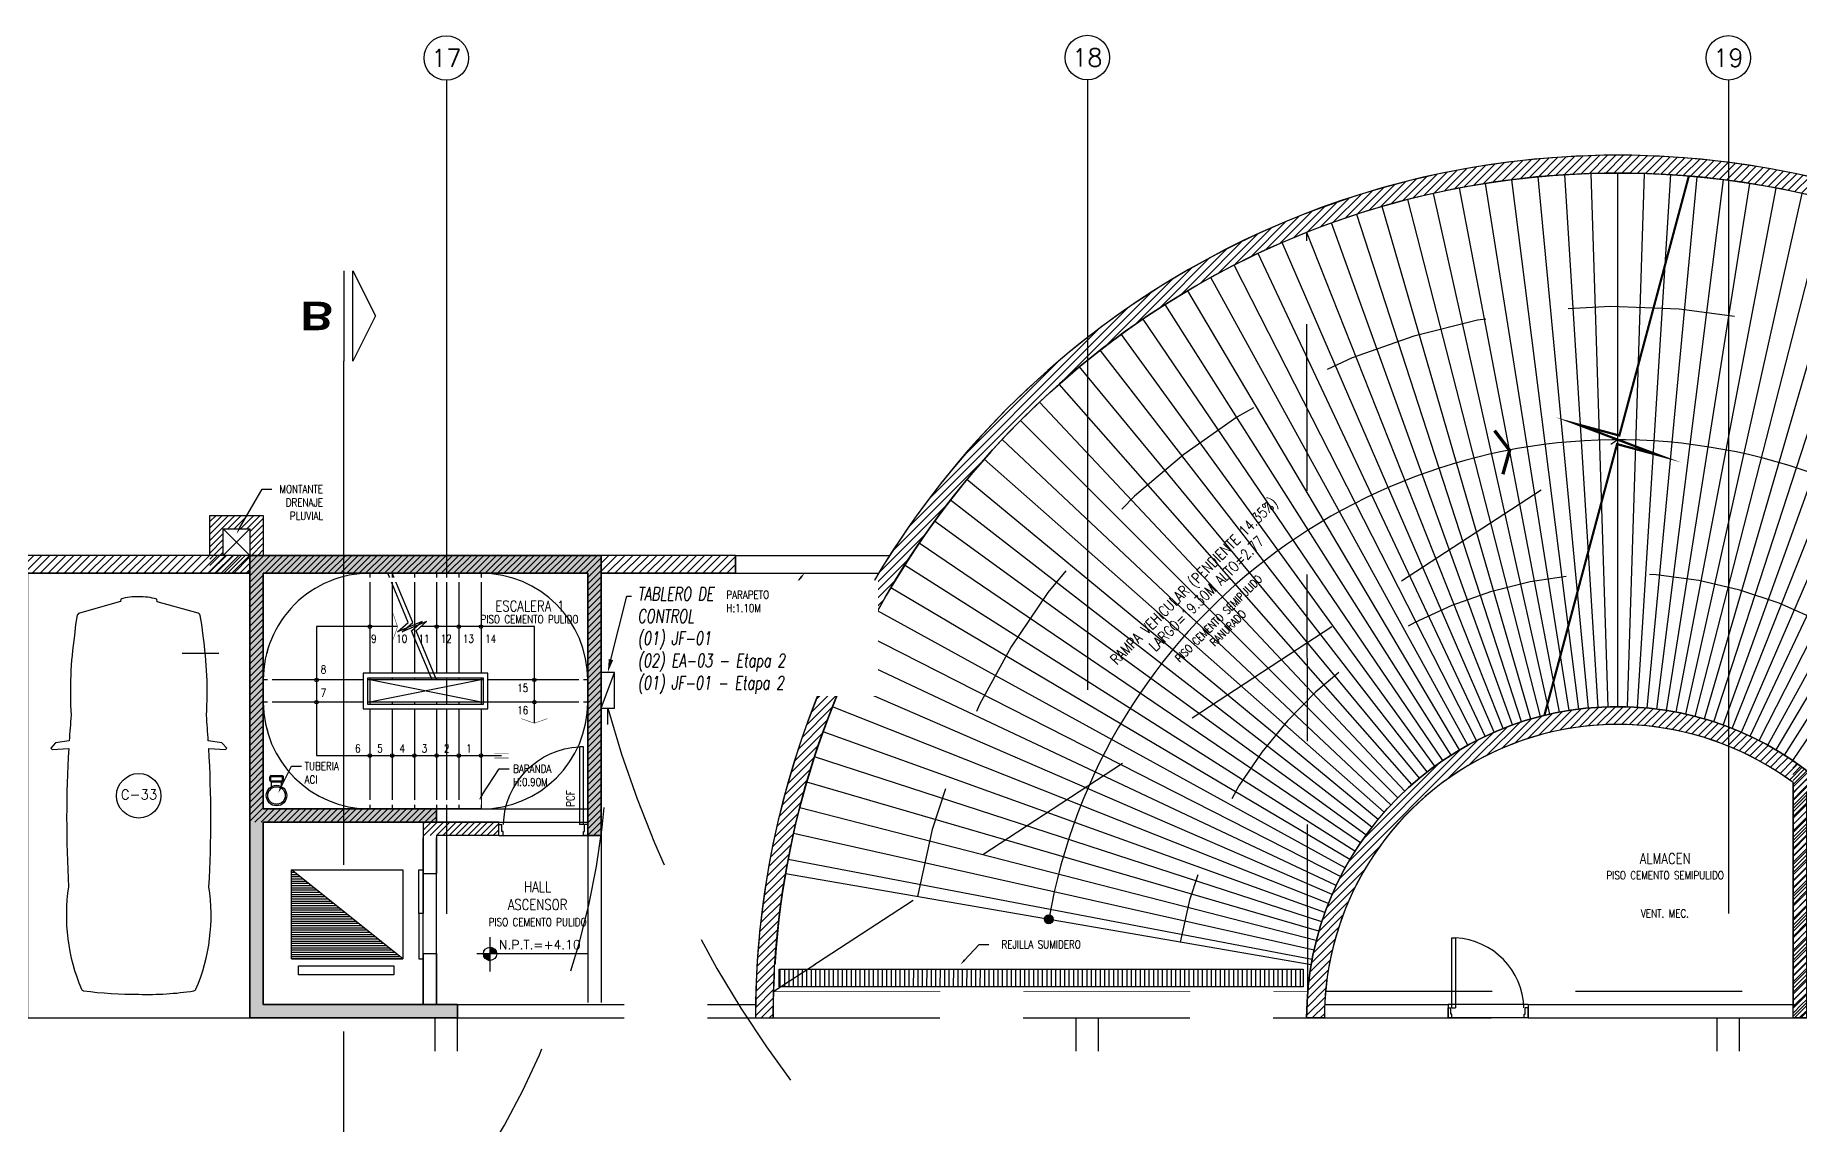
# Model space of a CAD drawing. Extents: x 226317 to 226469, y 8188101 to 8188260.
# Drawn here: x 226437.58 to 226457.42, y 8188161.71 to 8188173.96 of the extents above; entities that cross this region are included whole.
import ezdxf
from ezdxf import colors
from ezdxf.entities.mleader import LeaderData, LeaderLine
from ezdxf.enums import TextEntityAlignment as Align
from ezdxf.math import Vec2, Vec3

# ---------------------------------------------------------------- set-up
doc = ezdxf.new("R2010")
doc.units = 0
doc.header["$LTSCALE"] = 15
doc.set_wipeout_variables(frame=1)
for name, pattern in [('CENTER', [2, 1.25, -0.25, 0.25, -0.25]), ('HIDDEN2', [0.1875, 0.125, -0.0625]), ('PHANTOM', [2.5, 1.25, -0.25, 0.25, -0.25, 0.25, -0.25]), ('PHANTOM2', [1.25, 0.625, -0.125, 0.125, -0.125, 0.125, -0.125])]:
    doc.linetypes.add(name, pattern=pattern)
doc.layers.get('0').update_dxf_attribs({"color": 250})
for name, color, linetype in [('A-BARANDAS', 250, 'Continuous'), ('A-EJES', 250, 'PHANTOM'), ('A-EQUIPAMIENTO', 250, 'Continuous'), ('A-ESTRUCTURA-HATCH', 250, 'Continuous'), ('A-ESTRUCTURA-MUROS', 252, 'Continuous'), ('A-ESTRUCTURA-VIGAS', 250, 'HIDDEN2'), ('A-HATCH', 250, 'Continuous'), ('A-LINEAS', 250, 'Continuous'), ('A-MOBILIARIO', 250, 'Continuous'), ('A-MURO BAJO', 250, 'Continuous'), ('A-NIVELES-NPT', 252, 'Continuous'), ('A-NUMERO ESTAC', 250, 'Continuous'), ('A-PROYECCIONES', 250, 'HIDDEN2'), ('A-PUERTAS', 250, 'Continuous'), ('A-TEXTO-ACABADO PISO', 250, 'Continuous'), ('A-TEXTO-AMBIENTES', 252, 'Continuous'), ('A-TEXTO-INDICACIONES', 250, 'Continuous'), ('A_50_CortesElev', 250, 'CENTER'), ('L4 Linea mediana', 191, 'Continuous'), ('L5 Linea mediana segmentada', 191, 'HIDDEN2'), ('L6 Linea fina', 141, 'Continuous'), ('MURO CF 120', 250, 'Continuous'), ('MURO CF 60', 250, 'Continuous')]:
    doc.layers.add(name, color=color, linetype=linetype)
doc.layers.add('A-ESTRUCTURA-PLACAS', color=252, linetype='Continuous', lineweight=35)
doc.layers.add('A-MUROS', color=252, linetype='Continuous', lineweight=30)
doc.styles.add('JNV ING', font='romans.shx', dxfattribs={"width": 0.7, "oblique": 8, "height": 0.15})
doc.styles.add('R160-75', font='ariblk.ttf', dxfattribs={"height": 0.6})
doc.styles.add('R80', font='romans.shx', dxfattribs={"width": 0.8, "oblique": 15, "height": 0.1})
doc.styles.add('ROMANS', font='romans.shx', dxfattribs={"width": 0.8})
doc.styles.add('TXT_COTAS', font='romans.shx', dxfattribs={"width": 0.8})
pattern_1 = [(45, (1.79346, -0.002236), (-0.03535533905933, 0.03535533905933), [])]
pattern_2 = [(45, (226441.93555, 8188203.057414), (-0.03535534, 0.03535534), [])]

# ---------------------------------------------------------------- blocks, each defined once
blk = doc.blocks.new('d')
for p, q in [((1.319, 3.242), (3.581, 8.799)), ((1.374, 3.219), (3.729, 8.737, 0)), ((1.475, 3.175), (4.002, 8.616, 0)), ((1.574, 3.127), (4.271, 8.486, 0)), ((1.671, 3.076), (4.535, 8.348, 0)), ((1.767, 3.022), (4.795, 8.201, 0)), ((1.861, 2.965), (5.05, 8.046, 0)), ((1.953, 2.905), (5.3, 7.884, 0)), ((2.043, 2.842), (5.545, 7.713, 0)), ((2.132, 2.777), (5.785, 7.535, 0)), ((2.218, 2.708), (6.019, 7.35, 0)), ((2.302, 2.637), (6.247, 7.157, 0)), ((2.383, 2.564), (6.469, 6.958, 0)), ((2.463, 2.488), (6.684, 6.751, 0)), ((2.54, 2.409), (6.893, 6.538, 0)), ((2.614, 2.328), (7.095, 6.318, 0)), ((2.686, 2.245), (7.29, 6.092, 0)), ((2.755, 2.159), (7.477, 5.86, 0)), ((2.822, 2.072), (7.658, 5.622, 0)), ((2.885, 1.982), (7.83, 5.379, 0)), ((2.946, 1.89), (7.996, 5.13, 0)), ((3.004, 1.797), (8.153, 4.877, 0)), ((3.059, 1.702), (8.302, 4.618, 0)), ((3.111, 1.605), (8.443, 4.355, 0)), ((3.16, 1.506), (8.576, 4.088, 0)), ((3.206, 1.406), (8.7, 3.816, 0)), ((3.248, 1.305), (8.815, 3.541, 0)), ((3.288, 1.202), (8.922, 3.263, 0)), ((3.324, 1.098), (9.02, 2.981, 0)), ((3.357, 0.993), (9.109, 2.696, 0)), ((3.386, 0.887), (9.19, 2.409, 0)), ((3.412, 0.781), (9.261, 2.119, 0)), ((3.435, 0.673), (9.323, 1.827, 0)), ((3.455, 0.565), (9.375, 1.533, 0)), ((3.471, 0.456), (9.419, 1.238, 0)), ((3.483, 0.347), (9.453, 0.941, 0)), ((3.492, 0.237), (9.478, 0.644, 0)), ((3.498, 0.127), (9.494, 0.346, 0)), ((3.5, 0.018), (9.5, 0.047, 0)), ((3.499, -0.092), (9.497, -0.251, 0)), ((3.487, -0.312), (9.462, -0.847, 0)), ((3.495, -0.202), (9.484, -0.549, 0)), ((3.46, -0.53), (9.39, -1.439, 0)), ((3.475, -0.421), (9.431, -1.144, 0)), ((3.42, -0.746), (9.281, -2.026, 0)), ((3.442, -0.639), (9.341, -1.733, 0)), ((3.366, -0.96), (9.136, -2.605, 0)), ((3.395, -0.854), (9.213, -2.317, 0)), ((3.299, -1.169), (8.954, -3.173, 0)), ((3.334, -1.065), (9.05, -2.89, 0)), ((3.219, -1.374), (8.737, -3.729, 0)), ((3.261, -1.272), (8.85, -3.453, 0)), ((3.127, -1.574), (8.486, -4.271, 0)), ((3.175, -1.475), (8.616, -4.002, 0)), ((3.022, -1.767), (8.201, -4.795, 0)), ((3.076, -1.671), (8.348, -4.535, 0)), ((2.905, -1.953), (7.884, -5.3, 0)), ((2.965, -1.861), (8.046, -5.05, 0)), ((2.777, -2.132), (7.535, -5.785, 0)), ((2.842, -2.043), (7.713, -5.545, 0)), ((2.637, -2.302), (7.157, -6.247, 0)), ((2.708, -2.218), (7.35, -6.019, 0)), ((2.409, -2.54), (6.538, -6.893, 0)), ((2.488, -2.463), (6.751, -6.684, 0)), ((2.564, -2.383), (6.958, -6.469, 0))]:
    blk.add_line(p, q)
blk = doc.blocks.new('*U80')
at = {"ltscale": 0.5}
blk.add_line((2.15, 4.097), (1.737, 4.097), dxfattribs=at)
blk.add_lwpolyline([(0, 0), (2.5, 0), (2.5, 5), (0, 5)], close=True, dxfattribs=at)
blk.add_lwpolyline([(2.038, 3.029), (2.225, 3.018), (2.239, 3.033), (2.186, 3.092), (2.032, 3.115, 0.005253), (2.011, 3.403, 0.053235), (1.973, 4.298), (1.96, 4.424), (1.941, 4.525), (1.936, 4.535, 0.218656), (1.917, 4.551), (1.456, 4.68), (1.452, 4.708, 0.091554), (1.25, 4.734, 0.09162), (1.048, 4.709), (1.044, 4.682), (0.583, 4.552, 0.218656), (0.564, 4.536), (0.559, 4.527), (0.54, 4.425), (0.527, 4.3, 0.053235), (0.489, 3.404, 0.005253), (0.468, 3.116), (0.314, 3.093), (0.261, 3.034), (0.275, 3.019), (0.462, 3.03, 0.028265), (0.46, 1.476, 0.139924), (0.605, 0.325, 0.272148), (0.629, 0.306, 0.035353), (1.25, 0.266, 0.045639), (1.869, 0.305, 0.272148), (1.893, 0.324, 0.139889), (2.04, 1.475, 0.028265)], format="xyb", close=True, dxfattribs=at)
blk = doc.blocks.new('EST P2')
at = {"layer": 'A-ESTRUCTURA-HATCH'}
h = blk.add_hatch(dxfattribs=at)
h.set_pattern_fill('ANSI31', color=256, scale=0.02)
h.set_pattern_definition([(45, (-226392.07709, -8188163.05961), (-0.04490128060535, 0.04490128060535), [])])
h.paths.add_polyline_path([(-3.61, 5.05), (-3.61, 4.85), (-44.785, 4.85), (-44.785, -0.15), (-46.99, -0.15), (-46.99, -11.15), (-3.61, -11.15), (-3.61, -11.4), (-47.24, -11.4), (-47.24, 0.15), (-45.035, 0.15), (-45.035, 5.05)])
h.paths.add_polyline_path([(5.876, 4.85), (5.876, 5.05), (35.53, 5.05), (35.53, 4.85)])
h.paths.add_polyline_path([(35.58, -11.15), (71.88, -11.15), (71.88, -11.4), (35.58, -11.4)])
h.paths.add_polyline_path([(-3.56, -11.15), (35.53, -11.15), (35.53, -11.4), (-3.56, -11.4)])
edge = h.paths.add_edge_path()
edge.add_arc((63.301, -0.15), 9.7, 360, 540)
edge.add_line((53.601, -0.15), (53.801, -0.15))
edge.add_arc((63.301, -0.15), 9.5, 0, 180, ccw=False)
edge.add_line((72.801, -0.15), (73.001, -0.15))
h.paths.add_polyline_path([(47.915, 5.05), (35.58, 5.05), (35.58, 4.85), (47.915, 4.85)])
edge = h.paths.add_edge_path()
edge.add_arc((63.301, -0.15), 3.3, 0.0011, 49.9945)
edge.add_line((65.422, 2.378), (65.422, -0.15))
edge.add_line((65.422, -0.15), (65.272, -0.15))
edge.add_line((65.272, -0.15), (65.272, 2.496))
edge.add_arc((63.301, -0.15), 3.3, 53.3155, 179.9999)
edge.add_line((60.001, -0.15), (59.801, -0.15))
edge.add_arc((63.301, -0.15), 3.5, 0.001, 179.9999, ccw=False)
edge.add_line((66.801, -0.15), (66.601, -0.15))
edge.add_line((66.601, -0.15), (66.601, -0.15))
h.paths.add_polyline_path([(51.865, 4.85), (53.376, 4.85), (53.376, 5.05), (51.865, 5.05)])
h = blk.add_hatch(color=256, dxfattribs=at)
h.dxf.hatch_style = 1
h.paths.add_polyline_path([(1.925, -0.151), (-0.175, -0.151), (-0.175, 4.85), (-3.56, 4.85), (-3.56, 5.05), (3.775, 5.05), (3.775, 3.2), (3.625, 3.2), (3.625, 4.85), (-0.025, 4.85), (-0.025, 2.2), (3.775, 2.2), (3.775, 2.05), (-0.025, 2.05), (-0.025, 0), (1.925, 0)])
h.paths.add_polyline_path([(51.865, 5.05), (47.915, 5.05), (47.915, -0.15), (50.25, -0.15), (50.25, 0), (48.065, 0), (48.065, 2.05), (50.015, 2.05), (50.015, 2.2), (48.065, 2.2), (48.065, 4.85), (51.715, 4.85), (51.715, 1.9), (51.865, 1.9)])
h.paths.add_polyline_path([(71.63, -6.15), (71.88, -6.15), (71.88, -6.85), (71.63, -6.85)])
h.paths.add_polyline_path([(64.42, -6.15), (64.67, -6.15), (64.67, -6.85), (64.42, -6.85)])
h.paths.add_polyline_path([(57.21, -6.15), (57.46, -6.15), (57.46, -6.85), (57.21, -6.85)])
h.paths.add_polyline_path([(50, -6.15), (50.25, -6.15), (50.25, -6.85), (50, -6.85)])
h.paths.add_polyline_path([(42.79, -6.15), (43.04, -6.15), (43.04, -6.85), (42.79, -6.85)])
h.paths.add_polyline_path([(42.79, 0.55), (43.04, 0.55), (43.04, -0.15), (42.79, -0.15)])
h.paths.add_polyline_path([(35.58, -6.15), (35.83, -6.15), (35.83, -6.85), (35.58, -6.85)])
h.paths.add_polyline_path([(35.58, 0.55), (35.83, 0.55), (35.83, -0.15), (35.58, -0.15)])
h.paths.add_polyline_path([(35.28, -6.15), (35.53, -6.15), (35.53, -6.85), (35.28, -6.85)])
h.paths.add_polyline_path([(35.28, 0.55), (35.53, 0.55), (35.53, -0.15), (35.28, -0.15)])
h.paths.add_polyline_path([(30.28, -6.15), (30.53, -6.15), (30.53, -6.85), (30.28, -6.85)])
h.paths.add_polyline_path([(30.28, 0.55), (30.53, 0.55), (30.53, -0.15), (30.28, -0.15)])
h.paths.add_polyline_path([(23.07, -6.15), (23.32, -6.15), (23.32, -6.85), (23.07, -6.85)])
h.paths.add_polyline_path([(23.07, 0.55), (23.32, 0.55), (23.32, -0.15), (23.07, -0.15)])
h.paths.add_polyline_path([(18.07, -6.15), (18.32, -6.15), (18.32, -6.85), (18.07, -6.85)])
h.paths.add_polyline_path([(18.07, 0.55), (18.32, 0.55), (18.32, -0.15), (18.07, -0.15)])
h.paths.add_polyline_path([(10.86, -6.15), (11.11, -6.15), (11.11, -6.85), (10.86, -6.85)])
h.paths.add_polyline_path([(10.86, 0.55), (11.11, 0.55), (11.11, -0.15), (10.86, -0.15)])
h.paths.add_polyline_path([(3.65, -6.15), (3.9, -6.15), (3.9, -6.85), (3.65, -6.85)])
h.paths.add_polyline_path([(3.626, 0.55), (3.9, 0.55), (3.9, -0.15), (3.626, -0.15)])
h.paths.add_polyline_path([(-3.56, -6.15), (-3.31, -6.15), (-3.31, -6.85), (-3.56, -6.85)])
h.paths.add_polyline_path([(-3.56, 0.55), (-3.31, 0.55), (-3.31, -0.15), (-3.56, -0.15)])
h.paths.add_polyline_path([(-3.86, -6.15), (-3.61, -6.15), (-3.61, -6.85), (-3.86, -6.85)])
h.paths.add_polyline_path([(-3.86, 0.55), (-3.61, 0.55), (-3.61, -0.15), (-3.86, -0.15)])
h.paths.add_polyline_path([(-11.07, -6.15), (-10.82, -6.15), (-10.82, -6.85), (-11.07, -6.85)])
h.paths.add_polyline_path([(-11.07, 0.55), (-10.82, 0.55), (-10.82, -0.15), (-11.07, -0.15)])
h.paths.add_polyline_path([(-18.28, -6.15), (-18.03, -6.15), (-18.03, -6.85), (-18.28, -6.85)])
h.paths.add_polyline_path([(-18.28, 0.55), (-18.03, 0.55), (-18.03, -0.15), (-18.28, -0.15)])
h.paths.add_polyline_path([(-25.49, -6.15), (-25.24, -6.15), (-25.24, -6.85), (-25.49, -6.85)])
h.paths.add_polyline_path([(-25.49, 0.55), (-25.24, 0.55), (-25.24, -0.15), (-25.49, -0.15)])
h.paths.add_polyline_path([(-32.7, -6.15), (-32.45, -6.15), (-32.45, -6.85), (-32.7, -6.85)])
h.paths.add_polyline_path([(-32.7, 0.55), (-32.45, 0.55), (-32.45, -0.15), (-32.7, -0.15)])
h.paths.add_polyline_path([(-39.91, -6.15), (-39.66, -6.15), (-39.66, -6.85), (-39.91, -6.85)])
h.paths.add_polyline_path([(-39.91, 0.55), (-39.66, 0.55), (-39.66, -0.15), (-39.91, -0.15)])
at = {"layer": 'A-ESTRUCTURA-MUROS'}
for points in [[(73.001, -0.15, 1), (53.601, -0.15), (53.801, -0.15, -1), (72.801, -0.15)], [(66.601, -0.15, 0.221665), (65.422, 2.378), (65.422, -0.15), (65.272, -0.15), (65.272, 2.496, 0.616916), (60.001, -0.15), (59.801, -0.15, -0.99999), (66.801, -0.15), (66.601, -0.15)]]:
    blk.add_lwpolyline(points, format="xyb", close=True, dxfattribs=at)
for points in [[(47.915, 5.05), (35.58, 5.05), (35.58, 4.85), (47.915, 4.85)], [(51.865, 4.85), (53.376, 4.85), (53.376, 5.05), (51.865, 5.05)]]:
    blk.add_lwpolyline(points, close=True, dxfattribs=at)
at = {"layer": 'A-ESTRUCTURA-PLACAS'}
blk.add_lwpolyline([(51.865, 5.05), (47.915, 5.05), (47.915, -0.15), (50.25, -0.15), (50.25, 0), (48.065, 0), (48.065, 2.05), (50.015, 2.05), (50.015, 2.2), (48.065, 2.2), (48.065, 4.85), (51.715, 4.85), (51.715, 1.9), (51.865, 1.9)], close=True, dxfattribs=at)
at = {"layer": 'A-ESTRUCTURA-VIGAS'}
blk.add_line((53.376, 5.05), (55.112, 5.05), dxfattribs=at)
for points in [[(53.376, 4.85), (54.989, 4.85)], [(50.015, 2.2), (51.715, 2.2)], [(49.865, 0), (49.865, 2.05)], [(50.015, 0), (50.015, 2.05)], [(50.015, 2.05), (51.715, 2.05)], [(51.715, 1.9), (51.715, 0)], [(51.865, 1.9), (51.865, 0)], [(53.805, 0.15), (59.814, 0.15)], [(60.014, 0.15), (65.272, 0.15)], [(50, -6.15), (50, -0.15)], [(50.25, 0), (53.601, 0)], [(50.25, -0.15), (53.601, -0.15)], [(50.25, -6.15), (50.25, -0.15)], [(53.801, -0.15), (59.801, -0.15)], [(57.21, -6.15), (57.21, -0.15)], [(57.46, -6.15), (57.46, -0.15)], [(60.001, -0.15), (65.272, -0.15)], [(64.42, -6.15), (64.42, -0.15)], [(64.67, -6.15), (64.67, -0.15)]]:
    blk.add_lwpolyline(points, dxfattribs=at)
blk = doc.blocks.new('A$C5E423DB2')
at = {"layer": 'A-PUERTAS'}
for p, q in [((0.038, 0.1), (0.038, 0.8)), ((0.038, 0.8), (0.073, 0.8)), ((0.073, 0.8), (0.073, 0.1)), ((0.038, 0.1), (0.073, 0.1))]:
    blk.add_line(p, q, dxfattribs=at)
at = {"layer": 'A-PUERTAS', "linetype": 'Continuous'}
for p, q in [((0, 0), (0, 0.1)), ((0, 0.1), (0.028, 0.1)), ((0.028, 0.038), (0.028, 0.1)), ((0.038, 0.038), (0.028, 0.038)), ((0.038, 0), (0.038, 0.038)), ((0.762, 0), (0.762, 0.038)), ((0.762, 0.038), (0.772, 0.038)), ((0.8, 0.1), (0.772, 0.1)), ((0.772, 0.038), (0.772, 0.1)), ((0.8, 0), (0.8, 0.1)), ((0, 0), (0.038, 0)), ((0.8, 0), (0.762, 0))]:
    blk.add_line(p, q, dxfattribs=at)
blk.add_arc((0.037, 0.079), 0.722, 1.6403, 87.0968, dxfattribs=at)
blk = doc.blocks.new('*U106')
for p, q in [((587.059, -119.157), (587.059, -119.23)), ((587.219, -119.157), (587.219, -119.23))]:
    blk.add_line(p, q)
for points in [[(587.245, -119.254), (587.245, -119.313, -0.414214), (587.221, -119.337), (587.057, -119.337, -0.414214), (587.033, -119.313), (587.033, -119.254, -0.414214), (587.057, -119.23), (587.221, -119.23, -0.414214)], [(587.229, -119.254), (587.229, -119.313, -0.414214), (587.221, -119.321), (587.057, -119.321, -0.414214), (587.049, -119.313), (587.049, -119.254, -0.414214), (587.057, -119.246), (587.221, -119.246, -0.414214)]]:
    blk.add_lwpolyline(points, format="xyb", close=True)
for radius in [0.164, 0.14]:
    blk.add_circle((587.139, -119.014), radius)
blk = doc.blocks.new('ESC.1')
at = {"layer": 'A-LINEAS'}
blk.add_line((0.6, 0.725, 0), (-1.48, 0.725, 0), dxfattribs=at)
at = {"layer": 'A-LINEAS', "linetype": 'Continuous'}
for p, q in [((-1.25, 0.125), (0, -0.125)), ((-1.25, -0.125), (0, 0.125))]:
    blk.add_line(p, q, dxfattribs=at)
at = {"layer": 'A-LINEAS', "const_width": 0.005}
for points in [[(-1.399, 0.752), (-1.56, 0.752)], [(-1.399, 0.698), (-1.56, 0.698)], [(-1.703, 0.31), (-1.85, 0.361), (-1.997, 0.31)], [(-0.26, -0.578), (-0.311, -0.725), (-0.26, -0.872)]]:
    blk.add_lwpolyline(points, dxfattribs=at)
at = {"layer": 'A-LINEAS'}
blk.add_lwpolyline([(-0.311, -0.725), (0.6, -0.725), (0.6, 0.725)], dxfattribs=at)
at = {"layer": 'A-LINEAS', "linetype": 'Continuous'}
blk.add_lwpolyline([(-1.85, 0.361), (-1.85, -0.725), (-0.572, -0.725)], dxfattribs=at)
for centre in [(-1.25, 0.725), (-1, 0.725), (-0.75, 0.725), (-0.5, 0.725), (-0.25, 0.725), (0, 0.725), (-1.85, 0.125), (0.6, 0.125), (-1.85, -0.125), (0.6, -0.125), (-1.25, -0.725), (-1, -0.725), (-0.75, -0.725), (0, -0.725)]:
    blk.add_circle(centre, 0.02, dxfattribs=at)
at = {"layer": 'A-MURO BAJO'}
for p, q in [((-1.25, 0.125), (-1.25, 1.325)), ((-1.25, 1.325), (-0.75, 1.325)), ((-1, 0.125), (-1, 1.325)), ((-0.75, 0.125), (-0.75, 1.325)), ((-0.5, 0.125), (-0.5, 1.325)), ((-0.25, 0.125), (-0.25, 1.325)), ((0, 0.125), (0, 1.325)), ((-1.25, 0.125), (0, 0.125)), ((-1.25, -0.125), (-1.25, 0.125)), ((-0.25, 0.125), (1.2, 0.125)), ((0, -0.125), (0, 0.125)), ((-2.45, -0.125), (-1.25, -0.125)), ((-1.25, -0.125), (0, -0.125)), ((-1.25, -1.325), (-1.25, -0.125)), ((-1, -1.325), (-1, -0.125)), ((-0.75, -1.325), (-0.75, -0.125)), ((-0.5, -1.325), (-0.5, -0.125)), ((-0.25, -1.325), (-0.25, -0.125)), ((0, -0.125), (1.2, -0.125)), ((0, -1.325), (0, -0.125))]:
    blk.add_line(p, q, dxfattribs=at)
blk.add_wipeout([(-1.275, -0.15), (-1.325, -0.2), (0.075, -0.2), (0.075, 0.2), (-1.325, 0.2), (-1.325, -0.2), (-1.275, -0.15), (-1.275, 0.15), (0.025, 0.15), (0.025, -0.15)]).translate(0, 0, 0).dxf.layer = 'A-BARANDAS'
at = {"layer": 'A-BARANDAS', "elevation": 0}
for points in [[(-1.325, 0.2), (-1.325, -0.2), (0.075, -0.2), (0.075, 0.2)], [(0.025, -0.15), (-1.275, -0.15), (-1.275, 0.15), (0.025, 0.15)]]:
    blk.add_lwpolyline(points, close=True, dxfattribs=at)
at = {"layer": 'A-LINEAS', "linetype": 'Continuous'}
for points in [[(-0.75, -0.125), (-0.519, -0.679), (-0.638, -0.783), (-0.362, -0.667), (-0.481, -0.771), (-0.25, -1.325)], [(-0.7, -0.125), (-0.469, -0.679), (-0.588, -0.783), (-0.312, -0.667), (-0.431, -0.771), (-0.2, -1.325)]]:
    blk.add_lwpolyline(points, dxfattribs=at)
at = {"layer": 'A-MURO BAJO'}
blk.add_line((-2.45, 0.125), (-1.25, 0.125), dxfattribs=at)
blk.add_wipeout([(-2.4, 0.2), (-2.35, 0.2), (-2.35, -1.225), (1.1, -1.225), (1.1, 0.722), (0.597, 1.225), (-1.25, 1.225), (-1.25, 1.275), (0.618, 1.275), (1.15, 0.743), (1.15, -1.275), (-2.4, -1.275)]).translate(0, 0, 0).dxf.layer = 'A-BARANDAS'
at = {"layer": 'A-PROYECCIONES'}
for centre, start, end in [((-1.25, 0.125), 90, 180), ((0, 0.125), 0, 90), ((-1.25, -0.125), 180, 270), ((0, -0.125), 270, 0)]:
    blk.add_arc(centre, 1.2, start, end, dxfattribs=at)
at = {"xscale": 0.7035271998764585, "yscale": 0.7035271998764585, "zscale": 0.7035271998764585, "rotation": 1.373106675304309e-06}
blk.add_blockref('*U106', (-412.018, 84.904), dxfattribs=at)
blk = doc.blocks.new('ASCENSOR_01')
h = blk.add_hatch()
h.set_pattern_fill('_U', color=256, scale=0.025, angle=450, style=0, pattern_type=0)
h.set_pattern_definition([(90, (1.21241, -1e-07), (-0.025, -4e-11), [])])
h.paths.add_polyline_path([(1.106, 1.275), (0.106, 0.025), (1.106, 0.025)])
blk.add_line((1.106, 1.275, -0.07), (0.106, 0.025, -0.035))
for points in [[(0.106, 0.025), (0.106, 1.275), (1.106, 1.275), (1.106, 0.025)], [(1.184, 0.103), (1.184, 1.175), (1.285, 1.175), (1.285, 0.103)]]:
    blk.add_lwpolyline(points, close=True)
blk = doc.blocks.new('EJES 1P')
at = {"layer": 'A-EJES', "linetype": 'PHANTOM2'}
for points in [[(95.134, 5.345), (95.134, -4.158)], [(102.344, 5.351), (102.344, -1.51)], [(109.554, 5.348), (109.554, -4.158)]]:
    blk.add_lwpolyline(points, dxfattribs=at)
at = {"layer": 'A-EJES', "linetype": 'Continuous'}
for centre in [(95.134, 5.592), (102.344, 5.598), (109.554, 5.595)]:
    blk.add_circle(centre, 0.25, dxfattribs=at)
at = {"layer": 'A-EJES', "linetype": 'Continuous', "style": 'ROMANS'}
for s, p in [('17', (95.134, 5.592)), ('18', (102.344, 5.598)), ('19', (109.554, 5.595))]:
    blk.add_text(s, height=0.2, dxfattribs=at).set_placement(p, align=Align.MIDDLE_CENTER)
blk = doc.blocks.new('*U69')
blk.add_line((-3, -5.08), (-3, 5.08))
blk.add_lwpolyline([(-4.02, 5.08), (-4.02, -5.08), (-6.56, 0)], close=True)
at = {"linetype": 'Continuous', "style": 'R160-75'}
blk.add_attdef('A', text='', height=0.3, dxfattribs=at).set_placement((0, 0), align=Align.MIDDLE_CENTER)
blk = doc.blocks.new('Cortes-Elev.')
at = {"layer": 'A_50_CortesElev', "linetype": 'CENTER', "ltscale": 0.5}
blk.add_lwpolyline([(78.185, 16.576), (78.185, 37.239)], dxfattribs=at)
ref = blk.add_blockref('*U69', (77.885, 37.747), dxfattribs=dict(at, xscale=0.1000000000000001, yscale=0.1000000000000001, zscale=-0.1000000000000001, rotation=180))
ref.add_attrib('A', 'B', dxfattribs={"layer": '0', "linetype": 'Continuous', "extrusion": (0, 0, -1), "height": 0.32, "rotation": 180, "style": 'R160-75'}).set_placement((-77.885, 37.747), align=Align.MIDDLE)
blk = doc.blocks.new('SIM NIVEL PLANTA')
at = {"linetype": 'Continuous'}
h = blk.add_hatch(dxfattribs=at)
h.set_pattern_fill('_USER', color=256, scale=0.099996, angle=45, style=0, pattern_type=0)
h.set_pattern_definition([(45, (35396.10581, 26516.4892), (-0.0707080889, 0.0707080889), [])])
h.paths.add_polyline_path([(-17.03, 0), (-15.53, 0, 0.409209), (-17.03, 1.47)])
h.paths.add_polyline_path([(-18.53, 0, 0.419236), (-17.03, -1.53), (-17.03, 0)])
for p, q in [((4.81, 0), (-20, 0)), ((-17.03, -3.97), (-17.03, 3.72))]:
    blk.add_line(p, q)
blk.add_circle((-17.03, -0.03), 1.5, dxfattribs=at)
at = {"style": 'R80'}
blk.add_attdef('N.P.T.+0.00', text='', height=2.03, dxfattribs=at).set_placement((-5.83, 2.01), align=Align.MIDDLE_CENTER)
blk = doc.blocks.new('EJE')
at = {"linetype": 'Continuous'}
blk.add_circle((0, 0), 0.5, dxfattribs=at)
at = {"layer": 'A-TEXTO-INDICACIONES', "style": 'ROMANS'}
blk.add_attdef('EJE', text='', height=0.22, rotation=0, dxfattribs=at).set_placement((0.007, 0.028), align=Align.MIDDLE_CENTER)

msp = doc.modelspace()

# ---------------------------------------------------------------- hatches: boundary and pattern name
h = msp.add_hatch(color=8)
h.dxf.hatch_style = 1
edge = h.paths.add_edge_path()
edge.add_arc((226448.978, 8188164.0184), 0.05, 0, 360)
at = {"layer": 'MURO CF 120'}
h = msp.add_hatch(dxfattribs=at)
h.set_pattern_fill('_USER', color=8, scale=0.05, angle=45, style=0, pattern_type=0)
h.set_pattern_definition(pattern_1)
h.paths.add_polyline_path([(226440.1421, 8188165.1096), (226439.9921, 8188165.1096), (226439.9921, 8188168.1096), (226440.1421, 8188168.1096)])
h = msp.add_hatch(dxfattribs=at)
h.set_pattern_fill('_USER', color=8, scale=0.05, angle=45, style=0, pattern_type=0)
h.set_pattern_definition(pattern_1)
h.paths.add_polyline_path([(226440.1421, 8188168.1096), (226443.7921, 8188168.1096), (226443.7921, 8188167.9096), (226440.1421, 8188167.9096)])
h = msp.add_hatch(dxfattribs=at)
h.set_pattern_fill('_USER', color=8, scale=0.05, angle=45, style=0, pattern_type=0)
h.set_pattern_definition(pattern_1)
h.paths.add_polyline_path([(226443.7921, 8188164.9595), (226443.9421, 8188164.9595), (226443.9421, 8188168.1096), (226443.7921, 8188168.1096)])
h = msp.add_hatch(dxfattribs=at)
h.set_pattern_fill('_USER', color=8, scale=0.05, angle=45, style=0, pattern_type=0)
h.set_pattern_definition(pattern_2)
edge = h.paths.add_edge_path()
edge.add_line((226457.3452, 8188165.8048), (226457.3492, 8188165.556))
edge.add_arc((226455.3778, 8188162.9096), 3.3, 2.61008, 53.31546, ccw=False)
edge.add_line((226458.6743, 8188163.0599), (226458.8745, 8188163.0599))
edge.add_arc((226455.3792, 8188162.9109), 3.4986, 2.44084, 55.808)
h = msp.add_hatch(dxfattribs=at)
h.set_pattern_fill('_USER', color=8, scale=0.05, angle=45, style=0, pattern_type=0)
h.set_pattern_definition(pattern_2)
h.paths.add_polyline_path([(226457.3492, 8188165.556), (226457.3493, 8188163.0596), (226457.4993, 8188163.0594), (226457.4993, 8188165.4373)])
h = msp.add_hatch(dxfattribs=at)
h.set_pattern_fill('_USER', color=8, scale=0.05, angle=45, style=0, pattern_type=0)
h.set_pattern_definition(pattern_1)
h.paths.add_polyline_path([(226440.1421, 8188165.2596), (226442.0921, 8188165.2596), (226442.0921, 8188165.1095), (226440.1421, 8188165.1096)])
h = msp.add_hatch(dxfattribs=at)
h.set_pattern_fill('_USER', color=8, scale=0.05, angle=45, style=0, pattern_type=0)
h.set_pattern_definition(pattern_1)
h.paths.add_polyline_path([(226442.7921, 8188165.1096), (226441.9421, 8188165.1096), (226441.9421, 8188164.9596), (226442.7921, 8188164.9596)])
h = msp.add_hatch(dxfattribs=at)
h.set_pattern_fill('_USER', color=8, scale=0.05, angle=45, style=0, pattern_type=0)
h.set_pattern_definition(pattern_2)
h.paths.add_polyline_path([(226457.3493, 8188163.0596), (226457.3493, 8188162.9096), (226458.8786, 8188162.9101), (226458.8745, 8188163.0599)])
at = {"layer": 'MURO CF 60'}
h = msp.add_hatch(dxfattribs=at)
h.set_pattern_fill('_USER', color=8, scale=0.05, angle=45, pattern_type=0)
h.set_pattern_definition(pattern_2)
h.paths.add_polyline_path([(226439.5423, 8188168.5595), (226440.1423, 8188168.5595), (226440.1423, 8188168.1107), (226439.9854, 8188168.1095), (226439.9854, 8188167.9096), (226439.5423, 8188167.9096)])
h.paths.add_polyline_path([(226439.6923, 8188168.4095), (226439.9912, 8188168.4095), (226439.9912, 8188168.1107), (226439.6923, 8188168.1107)], flags=16)

# ---------------------------------------------------------------- linework, layer by layer
at = {"color": 8}
for p, q in [((226439.6921, 8188168.4096), (226439.9921, 8188168.1096)), ((226439.9921, 8188168.4096), (226439.6921, 8188168.1096))]:
    msp.add_line(p, q, dxfattribs=at)
for points, const_width in [([(226456.1773, 8188172.3759), (226455.3956, 8188169.4579), (226454.9126, 8188169.5873), (226455.8526, 8188169.232), (226455.3697, 8188169.3614), (226454.5524, 8188166.3109)], 0.025), ([(226453.9918, 8188169.5135), (226454.1615, 8188169.2914), (226454.0857, 8188169.0224)], 0.0375)]:
    msp.add_lwpolyline(points, dxfattribs=dict(at, const_width=const_width))
msp.add_circle((226448.978, 8188164.0184), 0.05, dxfattribs=at)
msp.add_arc((226455.3828, 8188162.9097), 6.5, 0.00072, 170.17822, dxfattribs=at)
at = {"layer": 'A-MOBILIARIO', "color": 8}
msp.add_lwpolyline([(226441.8921, 8188164.0846), (226441.8921, 8188164.5741), (226441.9421, 8188164.5741), (226441.9421, 8188164.0846)], dxfattribs=at)
msp.add_lwpolyline([(226441.9421, 8188164.0846), (226441.8921, 8188164.0846), (226441.8921, 8188163.5741), (226441.9421, 8188163.5741)], close=True, dxfattribs=at)
at = {"layer": 'A-MURO BAJO', "color": 8}
for p, q in [((226445.4533, 8188168.1096, 0), (226447.1892, 8188168.1096)), ((226445.4533, 8188167.9096, 0), (226447.0656, 8188167.9096))]:
    msp.add_line(p, q, dxfattribs=at)
at = {"layer": 'A-MUROS', "color": 8}
for p, q in [((226439.5421, 8188168.1096, 0), (226435.6671, 8188168.1096, 0)), ((226445.4533, 8188168.1096, 0), (226440.1421, 8188168.1096, 0)), ((226445.4533, 8188168.1096, 0), (226445.4533, 8188167.9096, 0)), ((226439.9921, 8188167.9096), (226420.8531, 8188167.9096, 0)), ((226439.9921, 8188167.9096), (226439.9921, 8188162.9096)), ((226443.9421, 8188167.9096), (226443.9421, 8188164.9596)), ((226445.4533, 8188167.9096, 0), (226443.9421, 8188167.9096)), ((226457.3492, 8188165.556), (226457.3493, 8188163.0596)), ((226440.1421, 8188165.1096), (226440.1421, 8188163.0596)), ((226440.1421, 8188165.1096), (226441.9421, 8188165.1096)), ((226441.9421, 8188165.1096), (226441.9421, 8188164.5346)), ((226442.7921, 8188165.1096), (226442.0921, 8188165.1096)), ((226442.7921, 8188164.9596), (226442.7921, 8188165.1096)), ((226442.7921, 8188164.9596), (226442.0921, 8188164.9596)), ((226442.0921, 8188164.9596), (226442.0921, 8188164.5346)), ((226443.9421, 8188164.9596), (226443.7921, 8188164.9596)), ((226441.9421, 8188164.5346), (226442.0921, 8188164.5346)), ((226441.9421, 8188163.6346), (226441.9421, 8188163.0596)), ((226441.9421, 8188163.6346), (226442.0921, 8188163.6346)), ((226442.0921, 8188163.6346), (226442.0921, 8188163.0596)), ((226442.3271, 8188162.9096), (226439.9921, 8188162.9096)), ((226440.1421, 8188163.0596), (226441.9421, 8188163.0596)), ((226442.0921, 8188163.0596), (226442.3271, 8188163.0596)), ((226442.3271, 8188163.0596), (226442.3271, 8188162.9096)), ((226445.6778, 8188162.9094), (226445.8778, 8188162.9094)), ((226451.8778, 8188162.9095), (226453.4693, 8188162.9096)), ((226452.0812, 8188163.0596), (226453.4693, 8188163.0596)), ((226453.4693, 8188163.0596), (226453.4693, 8188162.9096)), ((226454.3693, 8188163.0596), (226457.3493, 8188163.0596)), ((226454.3693, 8188163.0596), (226454.3693, 8188162.9096)), ((226454.3693, 8188162.9096), (226458.8782, 8188162.9097))]:
    msp.add_line(p, q, dxfattribs=at)
msp.add_lwpolyline([(226439.5421, 8188168.1096), (226439.5421, 8188168.5596), (226440.1421, 8188168.5596), (226440.1421, 8188168.1096)], dxfattribs=at)
msp.add_lwpolyline([(226439.6921, 8188168.1096), (226439.6921, 8188168.4096), (226439.9921, 8188168.4096), (226439.9921, 8188168.1096)], close=True, dxfattribs=at)
for radius, start, end in [(9.7, 0.00096, 180.001), (9.5, 0.00042, 180.00101), (3.3, 53.31568, 177.39567)]:
    msp.add_arc((226455.3778, 8188162.9096), radius, start, end, dxfattribs=at)
at = {"layer": 'A-PROYECCIONES', "color": 8}
for p, q in [((226442.7921, 8188164.9596), (226443.7921, 8188164.9596)), ((226454.3693, 8188163.0596), (226453.4693, 8188163.0596)), ((226454.3693, 8188162.9096), (226453.4693, 8188162.9096))]:
    msp.add_line(p, q, dxfattribs=at)
msp.add_arc((226455.3828, 8188162.9097), 8, 0.00072, 170.17674, dxfattribs=at)
at = {"layer": 'L4 Linea mediana', "color": 8}
for p, q in [((226443.9421, 8188166.7934, 0), (226443.9421, 8188166.3934, 0)), ((226444.0921, 8188166.7934, 0), (226443.9421, 8188166.7934, 0)), ((226443.9421, 8188166.3934, 0), (226444.0921, 8188166.7934, 0)), ((226444.0921, 8188166.3934, 0), (226444.0921, 8188166.7934, 0)), ((226443.9421, 8188166.3934, 0), (226444.0921, 8188166.3934, 0))]:
    msp.add_line(p, q, dxfattribs=at)
at = {"layer": 'L6 Linea fina', "color": 8}
msp.add_solid([(226444.0779, 8188166.9328, 0), (226444.0171, 8188166.7934, 0), (226444.0294, 8188166.945, 0)], dxfattribs=at)

# ---------------------------------------------------------------- block references
for name, p in [('EJES 1P', (226347.0678, 8188168.1096)), ('EST P2', (226392.0771, 8188163.0596))]:
    msp.add_blockref(name, p)
at = {"layer": 'A-EQUIPAMIENTO', "color": 8, "rotation": 270.0001736286946}
msp.add_blockref('ASCENSOR_01', (226440.4359, 8188164.6797), dxfattribs=at)
at = {"layer": 'A-HATCH', "color": 8, "rotation": 102.3141185683093}
msp.add_blockref('d', (226455.3778, 8188162.9096), dxfattribs=at)
at = {"layer": 'A-MOBILIARIO', "color": 8, "rotation": 7.056432374225115e-07}
msp.add_blockref('*U80', (226437.4921, 8188162.9096), dxfattribs=at)
at = {"layer": 'A-NIVELES-NPT', "color": 8, "xscale": 0.05, "yscale": 0.05, "zscale": 0.05}
msp.add_blockref('SIM NIVEL PLANTA', (226443.5447, 8188163.6323), dxfattribs=at).add_auto_attribs({'N.P.T.+0.00': 'N.P.T.=+4.10'})
at = {"layer": 'A-NUMERO ESTAC', "color": 8, "xscale": 0.5, "yscale": 0.5, "zscale": 0.5}
msp.add_blockref('EJE', (226438.7421, 8188165.4077), dxfattribs=at).add_auto_attribs({'EJE': 'C-33'})
at = {"layer": 'A-PUERTAS', "color": 8, "linetype": 'Continuous', "xscale": 1.125000001505889, "yscale": 1.125000001505889, "zscale": 1.125000001505889, "rotation": 0.001114232573698202}
msp.add_blockref('A$C5E423DB2', (226453.4693, 8188162.9096), dxfattribs=at)

# ---------------------------------------------------------------- texts
at = {"layer": 'A-TEXTO-ACABADO PISO', "color": 8, "insert": (226450.8558, 8188167.4316), "char_height": 0.09, "attachment_point": 2, "rotation": 45, "style": 'ROMANS'}
msp.add_mtext_dynamic_manual_height_columns('PISO CEMENTO SEMIPULIDO RANURADO', width=1.586307, gutter_width=12.5, heights=[0], dxfattribs=at)
at = {"layer": 'A-TEXTO-ACABADO PISO', "color": 8, "char_height": 0.09, "attachment_point": 2, "style": 'ROMANS'}
for s, width, insert in [('PISO CEMENTO SEMIPULIDO', 1.376804, (226455.9109, 8188164.559, 0)), ('PISO CEMENTO PULIDO', 1.586307, (226443.2291, 8188164.033))]:
    msp.add_mtext_dynamic_manual_height_columns(s, width=width, gutter_width=12.5, heights=[0], dxfattribs=dict(at, insert=insert))
at = {"layer": 'A-TEXTO-AMBIENTES', "color": 8, "insert": (226450.567, 8188167.8653, -0.0001), "char_height": 0.12, "width": 5.062903, "attachment_point": 2, "rotation": 45, "style": 'ROMANS'}
msp.add_mtext('RAMPA VEHICULAR (PENDIENTE 14.35%)\\PLARGO=19.30M ALTO=2.77', dxfattribs=at)
at = {"layer": 'A-TEXTO-AMBIENTES', "color": 8, "char_height": 0.12, "width": 2.556211, "attachment_point": 5, "style": 'ROMANS'}
for s, insert in [('ALMACEN', (226455.9112, 8188164.7018)), ('HALL \\PASCENSOR', (226443.2285, 8188164.2841))]:
    msp.add_mtext(s, dxfattribs=dict(at, insert=insert))
at = {"layer": 'A-TEXTO-INDICACIONES', "color": 8, "extrusion": (-5.5652e-07, 2.24782e-07, 1), "style": 'ROMANS', "width": 0.8}
msp.add_text('VENT. MEC.', height=0.09, dxfattribs=at).set_placement((226455.9085, 8188164.04, 1.7145), align=Align.CENTER)

# ---------------------------------------------------------------- leaders
at = {"layer": 'A-TEXTO-INDICACIONES', "color": 8}
ml = msp.add_multileader_mtext('Standard', dxfattribs=at)
ml.set_content('MONTANTE DRENAJE PLUVIAL', color=8, style='TXT_COTAS')
ml.set_leader_properties(color=7)
ml.build(insert=Vec2(0, 0))
ml.multileader.update_dxf_attribs({"dogleg_length": 0.1105, "arrow_head_size": 0.07})
ctx = ml.context
ctx.base_point, ctx.char_height, ctx.arrow_head_size, ctx.landing_gap_size, ctx.plane_origin = Vec3(226440.2405, 8188168.8553), 0.09, 0.07, 0.05, Vec3(226440.6645, 8188168.0698)
ctx.text_align_type = 2
notes = []
notes.append((ctx, [(0, (1, 1, 0), (226440.13, 8188168.8553), (1, 0), 0.1105, [(0, [(226439.8421, 8188168.3546)], 0, [])])]))
ctx.mtext.insert, ctx.mtext.width, ctx.mtext.alignment, ctx.mtext.flow_direction = Vec3(226440.815, 8188168.9003), 0.835071, 3, 5
ml = msp.add_multileader_mtext('Standard', dxfattribs=at)
ml.set_content('\\pxsm1,ql,t16;PARAPETO\\PH:1.10M', color=8, style='TXT_COTAS')
ml.set_leader_properties(color=256)
ml.build(insert=Vec2(0, 0))
ml.multileader.update_dxf_attribs({"dogleg_length": 0.1105, "arrow_head_size": 0.07})
ctx = ml.context
ctx.base_point, ctx.char_height, ctx.arrow_head_size, ctx.landing_gap_size, ctx.plane_origin = Vec3(226445.3012, 8188167.6684), 0.09, 0.07, 0.05, Vec3(226446.1758, 8188167.1417)
notes.append((ctx, [(0, (1, 1, 0), (226446.0226, 8188167.6684), (-1, 0), 0.1105, [(0, [(226446.2319, 8188167.9121)], 0, [])])]))
ctx.mtext.insert, ctx.mtext.width, ctx.mtext.defined_height, ctx.mtext.flow_direction = Vec3(226445.3512, 8188167.7134), 1.07395, 0.5234, 5
for ctx, leaders in notes:
    for number, flags, end, landing, length, lines in leaders:
        leader = LeaderData()
        leader.index, (leader.has_last_leader_line, leader.has_dogleg_vector, leader.attachment_direction) = number, flags
        leader.last_leader_point, leader.dogleg_vector, leader.dogleg_length = Vec3(end), Vec3(landing), length
        for number, points, colour, breaks in lines:
            line = LeaderLine()
            line.index, line.vertices, line.color, line.breaks = number, Vec3.list(points), colors.encode_raw_color(colour), breaks
            leader.lines.append(line)
        ctx.leaders.append(leader)

# ---------------------------------------------------------------- next in the draw order: block references
at = {"color": 8, "rotation": 179.9999986268933}
msp.add_blockref('ESC.1', (226441.3421, 8188166.5846), dxfattribs=at)

# ---------------------------------------------------------------- next in the draw order: wipeouts: each hides what was drawn before it
at = {"color": 8}
msp.add_wipeout([(226451.8906, 8188163.5096), (226451.8906, 8188163.2096), (226445.8967, 8188163.2095), (226445.8967, 8188163.5095)], dxfattribs=at)

# ---------------------------------------------------------------- next in the draw order: hatches: boundary and pattern name
h = msp.add_hatch()
h.set_pattern_fill('_USER', color=8, scale=0.05, angle=-90, pattern_type=0)
h.set_pattern_definition([(270.0000000085, (-7961698.54201, 8414600.766834), (0.05, 5.68e-12), [])])
h.paths.add_polyline_path([(226451.8406, 8188163.4596), (226451.8406, 8188163.2596), (226445.9467, 8188163.2595), (226445.9467, 8188163.4595)])

# ---------------------------------------------------------------- next in the draw order: linework, layer by layer
msp.add_lwpolyline([(226451.8406, 8188163.4596), (226451.8406, 8188163.2596), (226445.9467, 8188163.2595), (226445.9467, 8188163.4595)], close=True, dxfattribs=at)
at = {"layer": 'A-MURO BAJO', "color": 8}
msp.add_line((226451.9291, 8188163.5071), (226446.0172, 8188164.5314), dxfattribs=at)
at = {"layer": 'A-MUROS', "color": 8}
for p, q in [((226440.1421, 8188167.9096), (226440.1421, 8188165.2596)), ((226440.1421, 8188167.9096), (226443.7921, 8188167.9096)), ((226443.7921, 8188167.9096), (226443.7921, 8188164.9596)), ((226440.1421, 8188165.2596), (226442.0921, 8188165.2595)), ((226442.0921, 8188165.2596), (226442.0921, 8188165.1096))]:
    msp.add_line(p, q, dxfattribs=at)
msp.add_arc((226455.3778, 8188162.9096), 3.5, 0.001, 180.001, dxfattribs=at)
at = {"layer": 'A-PROYECCIONES', "color": 8}
for p, q in [((226451.8906, 8188163.2096), (226451.8805, 8188171.7425, 0)), ((226445.8825, 8188163.2096), (226455.3777, 8188169.4115))]:
    msp.add_line(p, q, dxfattribs=at)
msp.add_arc((226455.3828, 8188162.9097), 5, 0.00072, 170.18058, dxfattribs=at)
at = {"layer": 'L5 Linea mediana segmentada', "color": 8}
for centre, radius, start, end in [((226434.9702, 8188166.1489, 0), 9.0502, 271.35151, 1.54866), ((226456.1502, 8188169.7646, 0), 12.5928, 195.52789, 271.41645)]:
    msp.add_arc(centre, radius, start, end, dxfattribs=at)

# ---------------------------------------------------------------- next in the draw order: block references
at = {"layer": 'A-PUERTAS', "color": 8, "linetype": 'Continuous', "xscale": -1.250002642195022, "yscale": 1.250002642195022, "zscale": 1.250002642195022, "rotation": 359.9988857674264}
msp.add_blockref('A$C5E423DB2', (226443.7921, 8188164.9596), dxfattribs=at)
at = {"layer": 'A_50_CortesElev'}
msp.add_blockref('Cortes-Elev.', (226362.8621, 8188133.0552), dxfattribs=at)

# ---------------------------------------------------------------- next in the draw order: texts
at = {"layer": 'A-TEXTO-ACABADO PISO', "color": 8, "insert": (226443.1368, 8188167.4379, 0), "char_height": 0.09, "attachment_point": 2, "style": 'ROMANS'}
msp.add_mtext_dynamic_manual_height_columns('PISO CEMENTO PULIDO', width=1.155931, gutter_width=12.5, heights=[0], dxfattribs=at)
at = {"layer": 'A-TEXTO-AMBIENTES', "color": 8, "insert": (226443.1417, 8188167.5405), "char_height": 0.12, "width": 0.868355, "attachment_point": 5, "style": 'ROMANS'}
msp.add_mtext('ESCALERA 1', dxfattribs=at)
at = {"layer": 'A-TEXTO-INDICACIONES', "color": 8, "style": 'ROMANS', "width": 0.8}
for s, p in [('9', (226441.4178, 8188167.1287)), ('10', (226441.7621, 8188167.1287)), ('11', (226442.0121, 8188167.1287)), ('12', (226442.2621, 8188167.1287)), ('13', (226442.5121, 8188167.1287)), ('14', (226442.7621, 8188167.1287)), ('8', (226440.8504, 8188166.7834)), ('7', (226440.8504, 8188166.5215)), ('15', (226443.1218, 8188166.5748)), ('16', (226443.1218, 8188166.3248)), ('6', (226441.2362, 8188165.8949)), ('5', (226441.4862, 8188165.8949)), ('4', (226441.7362, 8188165.8949)), ('3', (226441.9862, 8188165.8949)), ('2', (226442.2362, 8188165.8949)), ('1', (226442.4862, 8188165.8949))]:
    msp.add_text(s, height=0.09, dxfattribs=at).set_placement(p, align=Align.RIGHT)
msp.add_text('PCF', height=0.09, rotation=90, dxfattribs=at).set_placement((226443.6425, 8188165.2834))

# ---------------------------------------------------------------- next in the draw order: leaders
at = {"layer": 'A-TEXTO-INDICACIONES', "color": 8}
ml = msp.add_multileader_mtext('Standard', dxfattribs=at)
ml.set_content('\\pxsm1,ql,t16;TUBERIA ACI', color=8, style='TXT_COTAS')
ml.set_leader_properties(color=256)
ml.build(insert=Vec2(0, 0))
ml.multileader.update_dxf_attribs({"dogleg_length": 0.1105, "arrow_head_size": 0.07})
ctx = ml.context
ctx.base_point, ctx.char_height, ctx.arrow_head_size, ctx.landing_gap_size, ctx.plane_origin = Vec3(226440.5717, 8188165.7404), 0.09, 0.07, 0.05, Vec3(226440.3079, 8188165.3002)
ctx.text_align_type = 2
notes = []
notes.append((ctx, [(0, (1, 1, 0), (226440.4612, 8188165.7404), (1, 0), 0.1105, [(0, [(226440.3104, 8188165.4393)], 0, [])])]))
ctx.mtext.insert, ctx.mtext.width, ctx.mtext.defined_height, ctx.mtext.alignment, ctx.mtext.flow_direction = Vec3(226441.0434, 8188165.7854), 0.4362, 0.4369, 3, 5
ml = msp.add_multileader_mtext('Standard', dxfattribs=at)
ml.set_content('\\pxsm1,ql;BARANDA \\P\\pt16;H:0.90M', color=8, style='TXT_COTAS')
ml.set_leader_properties(color=256)
ml.build(insert=Vec2(0, 0))
ml.multileader.update_dxf_attribs({"dogleg_length": 0.1105, "arrow_head_size": 0.07})
ctx = ml.context
ctx.base_point, ctx.char_height, ctx.arrow_head_size, ctx.landing_gap_size, ctx.plane_origin = Vec3(226442.9078, 8188165.7122), 0.09, 0.07, 0.05, Vec3(226442.6441, 8188165.272)
ctx.text_align_type = 2
notes.append((ctx, [(0, (1, 1, 0), (226442.7973, 8188165.7122), (1, 0), 0.1105, [(0, [(226442.5678, 8188165.3596)], 0, [])])]))
ctx.mtext.insert, ctx.mtext.width, ctx.mtext.defined_height, ctx.mtext.alignment, ctx.mtext.flow_direction = Vec3(226443.4172, 8188165.7572), 0.463712, 0.4369, 3, 5
ml = msp.add_multileader_mtext('Standard', dxfattribs=at)
ml.set_content('REJILLA SUMIDERO', color=8, style='TXT_COTAS')
ml.set_leader_properties(color=7)
ml.build(insert=Vec2(0, 0))
ml.multileader.update_dxf_attribs({"dogleg_length": 0.1105, "arrow_head_size": 0.07})
ctx = ml.context
ctx.base_point, ctx.char_height, ctx.arrow_head_size, ctx.landing_gap_size, ctx.plane_origin = Vec3(226448.3039, 8188163.7362), 0.09, 0.07, 0.05, Vec3(226448.7749, 8188163.2256)
ctx.text_align_type = 2
notes.append((ctx, [(0, (1, 1, 0), (226448.1934, 8188163.7362), (1, 0), 0.1105, [(0, [(226447.9833, 8188163.5095)], 0, [])])]))
ctx.mtext.insert, ctx.mtext.width, ctx.mtext.alignment, ctx.mtext.flow_direction = Vec3(226449.3379, 8188163.7812), 1.012012, 3, 5
for ctx, leaders in notes:
    for number, flags, end, landing, length, lines in leaders:
        leader = LeaderData()
        leader.index, (leader.has_last_leader_line, leader.has_dogleg_vector, leader.attachment_direction) = number, flags
        leader.last_leader_point, leader.dogleg_vector, leader.dogleg_length = Vec3(end), Vec3(landing), length
        for number, points, colour, breaks in lines:
            line = LeaderLine()
            line.index, line.vertices, line.color, line.breaks = number, Vec3.list(points), colors.encode_raw_color(colour), breaks
            leader.lines.append(line)
        ctx.leaders.append(leader)

# ---------------------------------------------------------------- next in the draw order: texts
at = {"layer": 'L6 Linea fina', "color": 8, "insert": (226444.3531, 8188167.7537, 0), "char_height": 0.15, "width": 2.629276, "attachment_point": 1, "style": 'JNV ING', "bg_fill": 3, "box_fill_scale": 1.5, "bg_fill_color": 256, "bg_fill_true_color": 13158600, "bg_fill_transparency": 0}
msp.add_mtext('TABLERO DE\\PCONTROL\\P(01) JF-01\\P(02) EA-03 - Etapa 2\\P(01) JF-01 - Etapa 2', dxfattribs=at)

# ---------------------------------------------------------------- next in the draw order: linework, layer by layer
at = {"layer": 'L6 Linea fina', "color": 8}
msp.add_line((226444.2331, 8188167.6537, 0), (226444.2831, 8188167.6537, 0), dxfattribs=at)
at = {"layer": 'L6 Linea fina', "color": 8, "elevation": 0}
msp.add_lwpolyline([(226444.0536, 8188166.9389), (226444.2331, 8188167.6537)], dxfattribs=at)

doc.saveas('drawing.dxf')
